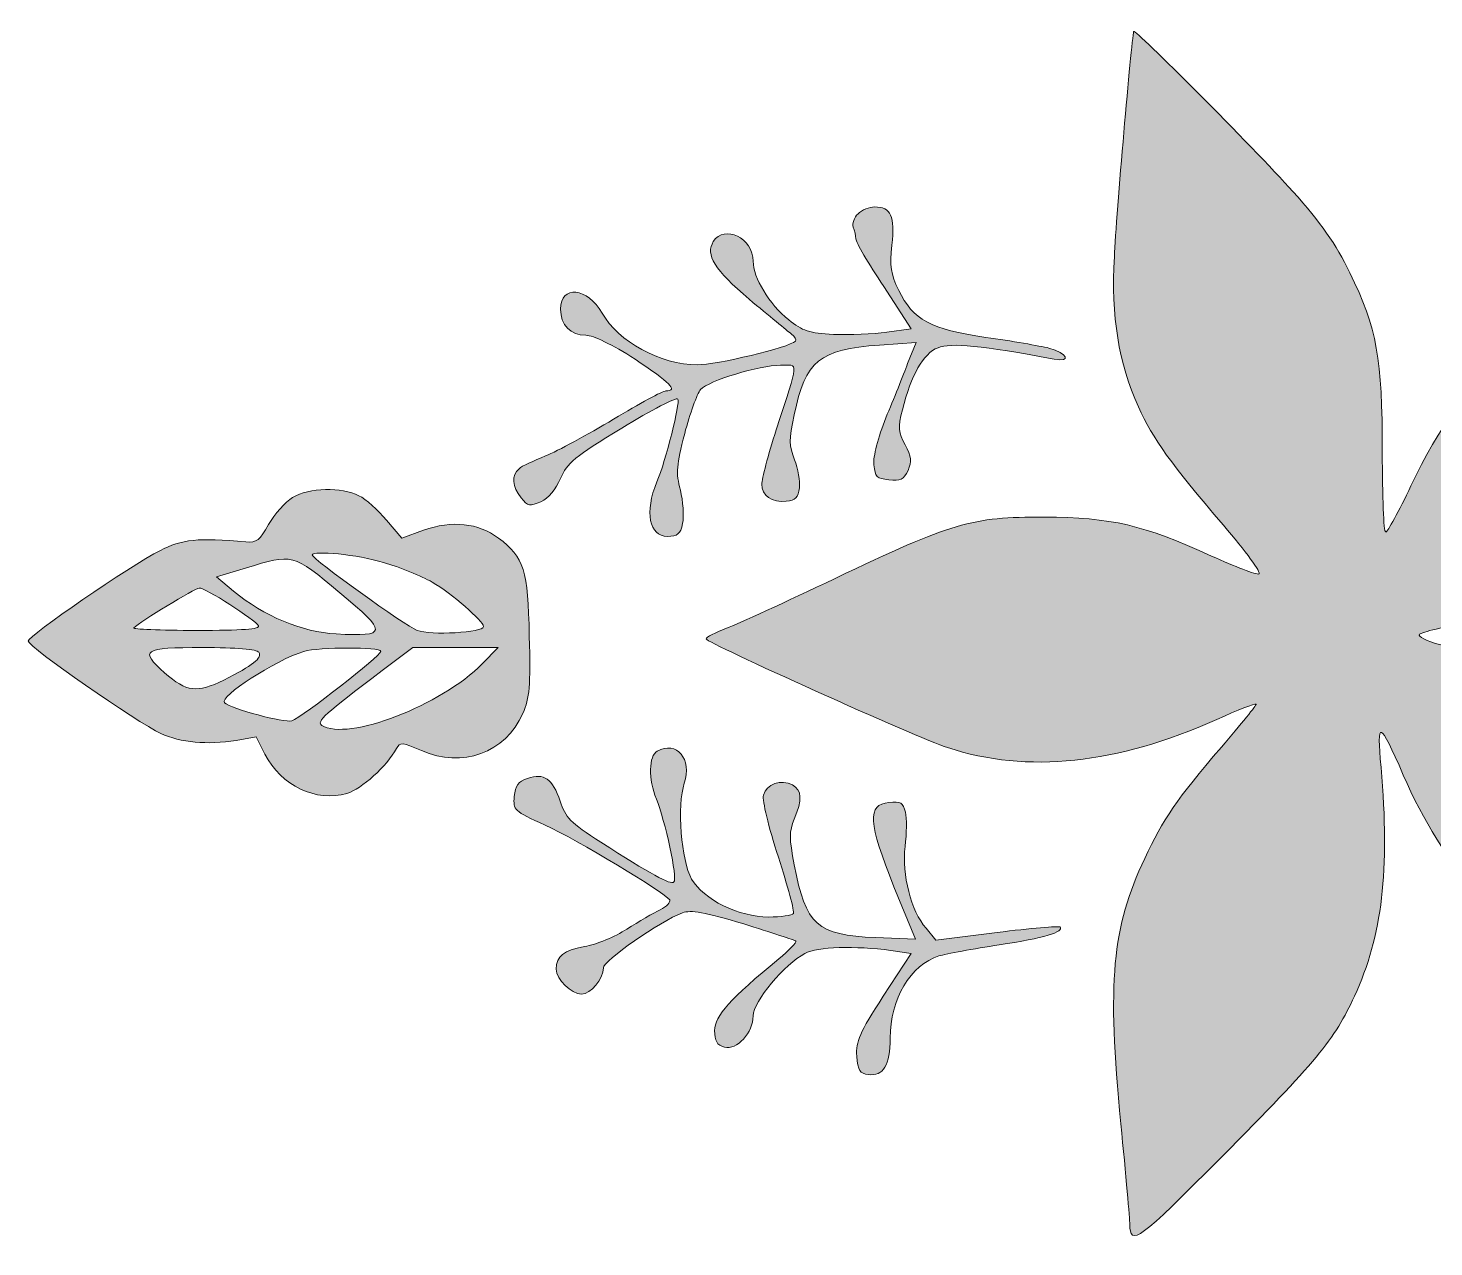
# Model space of a CAD drawing. Header units: millimetres. Extents: x 129 to 548, y 84 to 295.
# Drawn here: x 417.55 to 456.11, y 83.79 to 117.23 of the extents above; entities that cross this region are included whole.
import ezdxf

# ---------------------------------------------------------------- set-up
doc = ezdxf.new("R2010")
doc.units = ezdxf.units.MM
doc.header["$MEASUREMENT"] = 0
doc.layers.add('Layer 1', color=7, linetype='Continuous', lineweight=0)

# ---------------------------------------------------------------- blocks, each defined once
blk = doc.blocks.new('Block_0')
at = {"layer": 'Layer 1', "true_color": 0x000000, "transparency": 33554687}
h = blk.add_hatch(color=18, dxfattribs=at)
h.dxf.hatch_style = 2
edge = h.paths.add_edge_path()
edge.add_spline(control_points=[(447.873, 117.14), (447.814, 116.871), (447.391, 112.082), (447.344, 110.967), (447.25, 109.312), (447.462, 108.044), (448.002, 106.847), (448.413, 105.943), (448.882, 105.297), (450.337, 103.595), (450.948, 102.879), (451.382, 102.281), (451.312, 102.257), (451.23, 102.234), (450.654, 102.457), (450.009, 102.75), (448.131, 103.607), (447.274, 103.807), (445.419, 103.818), (443.412, 103.818), (442.919, 103.678), (439.668, 102.128), (438.342, 101.494), (437.015, 100.884), (436.71, 100.767), (436.393, 100.649), (436.147, 100.52), (436.147, 100.473), (436.147, 100.379), (441.969, 97.75), (442.767, 97.492), (444.962, 96.776), (447.415, 97.034), (450.15, 98.267), (450.725, 98.525), (451.206, 98.713), (451.23, 98.689), (451.253, 98.666), (450.819, 98.137), (450.279, 97.504), (449.046, 96.072), (448.682, 95.532), (448.178, 94.452), (447.274, 92.55), (447.145, 91.083), (447.52, 87.175), (447.661, 85.778), (447.767, 84.534), (447.767, 84.416), (447.779, 83.794), (448.002, 83.959), (450.279, 86.259), (452.873, 88.865), (453.389, 89.487), (453.929, 90.672), (454.692, 92.327), (454.903, 94.111), (454.657, 96.952), (454.539, 98.278), (454.61, 98.255), (455.267, 96.741), (456.347, 94.241), (458.037, 92.351), (460.127, 91.318), (460.854, 90.954), (461.735, 90.625), (462.38, 90.485), (462.967, 90.344), (464.246, 90.003), (465.232, 89.722), (466.207, 89.44), (467.146, 89.205), (467.298, 89.205), (467.58, 89.205), (467.568, 89.229), (467.005, 90.355), (466.688, 90.978), (465.925, 92.539), (465.315, 93.806), (464.293, 95.954), (464.153, 96.189), (463.331, 97.034), (461.84, 98.595), (460.948, 99.006), (456.3, 100.309), (455.889, 100.415), (455.655, 100.544), (455.713, 100.602), (455.772, 100.661), (456.406, 100.814), (457.122, 100.943), (460.843, 101.612), (463.319, 103.232), (464.822, 105.99), (465.056, 106.412), (465.491, 107.328), (465.784, 108.032), (466.089, 108.736), (466.594, 109.84), (466.911, 110.474), (467.228, 111.107), (467.486, 111.647), (467.486, 111.683), (467.486, 111.823), (466.934, 111.718), (465.35, 111.283), (464.422, 111.025), (463.061, 110.661), (462.321, 110.45), (458.965, 109.535), (456.993, 107.88), (455.478, 104.675), (455.15, 103.983), (454.833, 103.408), (454.786, 103.408), (454.727, 103.408), (454.692, 104.382), (454.692, 105.591), (454.692, 108.185), (454.551, 108.995), (453.8, 110.521), (453.413, 111.319), (453.014, 111.882), (452.239, 112.751), (451.147, 113.971), (447.896, 117.234), (447.873, 117.14)], knot_values=[0, 0, 0, 0, 1, 1, 1, 2, 2, 2, 3, 3, 3, 4, 4, 4, 5, 5, 5, 6, 6, 6, 7, 7, 7, 8, 8, 8, 9, 9, 9, 10, 10, 10, 11, 11, 11, 12, 12, 12, 13, 13, 13, 14, 14, 14, 15, 15, 15, 16, 16, 16, 17, 17, 17, 18, 18, 18, 19, 19, 19, 20, 20, 20, 21, 21, 21, 22, 22, 22, 23, 23, 23, 24, 24, 24, 25, 25, 25, 26, 26, 26, 27, 27, 27, 28, 28, 28, 29, 29, 29, 30, 30, 30, 31, 31, 31, 32, 32, 32, 33, 33, 33, 34, 34, 34, 35, 35, 35, 36, 36, 36, 37, 37, 37, 38, 38, 38, 39, 39, 39, 40, 40, 40, 41, 41, 41, 42, 42, 42, 42], degree=3, periodic=0)
h = blk.add_hatch(color=18, dxfattribs=at)
h.dxf.hatch_style = 2
edge = h.paths.add_edge_path()
edge.add_spline(control_points=[(440.314, 112.14), (440.208, 112.035), (440.149, 111.87), (440.185, 111.776), (440.22, 111.683), (440.255, 111.542), (440.255, 111.448), (440.255, 111.366), (440.595, 110.779), (441.018, 110.145), (441.018, 110.145), (441.769, 108.983), (441.769, 108.983), (441.769, 108.983), (441.1, 108.889), (441.1, 108.889), (440.736, 108.842), (440.079, 108.819), (439.645, 108.83), (438.976, 108.866), (438.799, 108.924), (438.412, 109.229), (437.884, 109.664), (437.438, 110.38), (437.438, 110.837), (437.438, 111.471), (436.652, 111.859), (436.346, 111.377), (436.123, 111.014), (436.37, 110.614), (437.332, 109.793), (437.872, 109.347), (438.377, 108.924), (438.483, 108.842), (438.588, 108.772), (438.635, 108.678), (438.6, 108.643), (438.436, 108.478), (436.405, 107.985), (435.912, 107.997), (434.891, 107.997), (433.741, 108.631), (433.295, 109.417), (432.896, 110.121), (432.156, 110.192), (432.156, 109.523), (432.156, 109.089), (432.426, 108.807), (432.849, 108.807), (433.048, 108.807), (433.576, 108.549), (434.198, 108.15), (435.161, 107.516), (435.396, 107.281), (435.043, 107.281), (434.961, 107.281), (434.316, 106.929), (433.611, 106.506), (432.907, 106.084), (432.074, 105.626), (431.745, 105.497), (431.428, 105.368), (431.088, 105.215), (431.018, 105.145), (430.806, 104.969), (430.83, 104.652), (431.076, 104.347), (431.264, 104.112), (431.311, 104.112), (431.616, 104.241), (431.827, 104.335), (432.027, 104.581), (432.156, 104.875), (432.332, 105.297), (432.543, 105.473), (433.835, 106.26), (434.656, 106.753), (435.337, 107.117), (435.372, 107.058), (435.443, 106.952), (435.043, 105.368), (434.797, 104.781), (434.457, 103.959), (434.586, 103.29), (435.09, 103.29), (435.36, 103.29), (435.443, 103.349), (435.501, 103.642), (435.548, 103.842), (435.513, 104.253), (435.443, 104.558), (435.313, 105.039), (435.337, 105.239), (435.56, 106.107), (435.701, 106.659), (435.9, 107.199), (435.994, 107.316), (436.229, 107.563), (437.602, 107.985), (438.189, 107.985), (438.694, 107.985), (438.706, 108.161), (438.072, 106.213), (437.849, 105.52), (437.673, 104.851), (437.673, 104.722), (437.673, 104.405), (437.954, 104.206), (438.342, 104.253), (438.6, 104.276), (438.682, 104.358), (438.706, 104.617), (438.729, 104.804), (438.67, 105.145), (438.576, 105.391), (438.424, 105.779), (438.412, 105.931), (438.565, 106.624), (438.87, 108.114), (439.257, 108.42), (440.9, 108.537), (440.9, 108.537), (441.91, 108.607), (441.91, 108.607), (441.91, 108.607), (441.675, 108.032), (441.675, 108.032), (441.558, 107.715), (441.288, 107.046), (441.077, 106.542), (440.865, 106.002), (440.724, 105.473), (440.748, 105.25), (440.783, 104.922), (440.83, 104.875), (441.159, 104.84), (441.476, 104.804), (441.57, 104.851), (441.687, 105.098), (441.793, 105.344), (441.781, 105.473), (441.605, 105.802), (441.417, 106.142), (441.405, 106.26), (441.534, 106.765), (441.769, 107.715), (442.098, 108.302), (442.509, 108.466), (442.849, 108.607), (443.729, 108.525), (445.689, 108.15), (446.182, 108.056), (446.065, 108.314), (445.549, 108.455), (445.302, 108.513), (444.516, 108.654), (443.823, 108.748), (442.297, 108.971), (441.828, 109.229), (441.429, 110.039), (441.206, 110.497), (441.182, 110.697), (441.241, 111.283), (441.335, 112.07), (441.217, 112.328), (440.771, 112.328), (440.631, 112.328), (440.419, 112.246), (440.314, 112.14)], knot_values=[0, 0, 0, 0, 1, 1, 1, 2, 2, 2, 3, 3, 3, 4, 4, 4, 5, 5, 5, 6, 6, 6, 7, 7, 7, 8, 8, 8, 9, 9, 9, 10, 10, 10, 11, 11, 11, 12, 12, 12, 13, 13, 13, 14, 14, 14, 15, 15, 15, 16, 16, 16, 17, 17, 17, 18, 18, 18, 19, 19, 19, 20, 20, 20, 21, 21, 21, 22, 22, 22, 23, 23, 23, 24, 24, 24, 25, 25, 25, 26, 26, 26, 27, 27, 27, 28, 28, 28, 29, 29, 29, 30, 30, 30, 31, 31, 31, 32, 32, 32, 33, 33, 33, 34, 34, 34, 35, 35, 35, 36, 36, 36, 37, 37, 37, 38, 38, 38, 39, 39, 39, 40, 40, 40, 41, 41, 41, 42, 42, 42, 43, 43, 43, 44, 44, 44, 45, 45, 45, 46, 46, 46, 47, 47, 47, 48, 48, 48, 49, 49, 49, 50, 50, 50, 51, 51, 51, 52, 52, 52, 53, 53, 53, 54, 54, 54, 55, 55, 55, 56, 56, 56, 56], degree=3, periodic=0)
h = blk.add_hatch(color=18, dxfattribs=at)
h.dxf.hatch_style = 2
edge = h.paths.add_edge_path()
edge.add_spline(control_points=[(430.008, 99.792), (428.893, 98.654), (426.311, 97.656), (425.607, 98.102), (425.454, 98.208), (425.677, 98.407), (427.261, 99.605), (427.261, 99.605), (428.107, 100.238), (428.107, 100.238), (428.107, 100.238), (429.269, 100.238), (429.269, 100.238), (429.269, 100.238), (430.442, 100.238), (430.442, 100.238), (430.442, 100.238), (430.008, 99.792), (430.008, 99.792)], knot_values=[0, 0, 0, 0, 1, 1, 1, 2, 2, 2, 3, 3, 3, 4, 4, 4, 5, 5, 5, 6, 6, 6, 6], degree=3, periodic=0)
edge = h.paths.add_edge_path()
edge.add_spline(control_points=[(427.226, 100.133), (427.226, 100.015), (425.09, 98.337), (424.785, 98.231), (424.597, 98.161), (423.118, 98.56), (422.942, 98.724), (422.778, 98.889), (424.327, 99.886), (425.114, 100.133), (425.524, 100.25), (427.226, 100.262), (427.226, 100.133)], knot_values=[0, 0, 0, 0, 1, 1, 1, 2, 2, 2, 3, 3, 3, 4, 4, 4, 4], degree=3, periodic=0)
edge = h.paths.add_edge_path()
edge.add_spline(control_points=[(423.881, 100.109), (423.987, 99.957), (423.717, 99.745), (422.919, 99.346), (422.191, 98.983), (421.897, 99.018), (421.299, 99.546), (420.595, 100.168), (420.7, 100.238), (422.343, 100.238), (423.259, 100.238), (423.834, 100.192), (423.881, 100.109)], knot_values=[0, 0, 0, 0, 1, 1, 1, 2, 2, 2, 3, 3, 3, 4, 4, 4, 4], degree=3, periodic=0)
edge = h.paths.add_edge_path()
edge.add_spline(control_points=[(423.083, 101.424), (423.47, 101.177), (423.834, 100.907), (423.869, 100.837), (423.928, 100.743), (423.435, 100.708), (422.167, 100.708), (421.181, 100.708), (420.407, 100.743), (420.454, 100.778), (420.618, 100.943), (422.132, 101.87), (422.25, 101.87), (422.32, 101.882), (422.696, 101.67), (423.083, 101.424)], knot_values=[0, 0, 0, 0, 1, 1, 1, 2, 2, 2, 3, 3, 3, 4, 4, 4, 5, 5, 5, 5], degree=3, periodic=0)
edge = h.paths.add_edge_path()
edge.add_spline(control_points=[(426.099, 101.741), (427.426, 100.649), (427.414, 100.532), (426.006, 100.614), (425.067, 100.661), (424.022, 101.095), (423.189, 101.788), (423.189, 101.788), (422.719, 102.175), (422.719, 102.175), (422.719, 102.175), (423.541, 102.422), (423.541, 102.422), (424.797, 102.821), (424.82, 102.821), (426.099, 101.741)], knot_values=[0, 0, 0, 0, 1, 1, 1, 2, 2, 2, 3, 3, 3, 4, 4, 4, 5, 5, 5, 5], degree=3, periodic=0)
edge = h.paths.add_edge_path()
edge.add_spline(control_points=[(427.297, 102.574), (427.743, 102.445), (428.341, 102.199), (428.635, 102.034), (429.163, 101.729), (430.043, 100.966), (430.043, 100.814), (430.043, 100.649), (428.588, 100.567), (428.224, 100.708), (427.907, 100.825), (425.348, 102.668), (425.348, 102.774), (425.348, 102.915), (426.604, 102.785), (427.297, 102.574)], knot_values=[0, 0, 0, 0, 1, 1, 1, 2, 2, 2, 3, 3, 3, 4, 4, 4, 5, 5, 5, 5], degree=3, periodic=0)
edge = h.paths.add_edge_path()
edge.add_spline(control_points=[(424.808, 104.358), (424.609, 104.229), (424.315, 103.901), (424.151, 103.619), (423.916, 103.185), (423.822, 103.114), (423.529, 103.138), (422.214, 103.255), (421.757, 103.208), (421.181, 102.903), (420.348, 102.48), (417.555, 100.555), (417.555, 100.415), (417.555, 100.262), (420.548, 98.184), (421.193, 97.879), (421.745, 97.633), (422.461, 97.562), (423.259, 97.691), (423.259, 97.691), (423.811, 97.785), (423.811, 97.785), (423.811, 97.785), (424.045, 97.316), (424.045, 97.316), (424.491, 96.447), (425.454, 95.989), (426.299, 96.236), (426.698, 96.353), (427.391, 96.987), (427.661, 97.468), (427.754, 97.644), (427.813, 97.644), (428.341, 97.41), (429.456, 96.917), (430.642, 97.351), (431.123, 98.431), (431.311, 98.865), (431.334, 99.17), (431.299, 100.555), (431.264, 102.375), (431.158, 102.703), (430.454, 103.243), (429.902, 103.654), (429.175, 103.736), (428.4, 103.455), (428.4, 103.455), (427.801, 103.243), (427.801, 103.243), (427.801, 103.243), (427.379, 103.736), (427.379, 103.736), (427.156, 104.006), (426.815, 104.311), (426.628, 104.405), (426.158, 104.652), (425.254, 104.628), (424.808, 104.358)], knot_values=[0, 0, 0, 0, 1, 1, 1, 2, 2, 2, 3, 3, 3, 4, 4, 4, 5, 5, 5, 6, 6, 6, 7, 7, 7, 8, 8, 8, 9, 9, 9, 10, 10, 10, 11, 11, 11, 12, 12, 12, 13, 13, 13, 14, 14, 14, 15, 15, 15, 16, 16, 16, 17, 17, 17, 18, 18, 18, 19, 19, 19, 19], degree=3, periodic=0)
h = blk.add_hatch(color=18, dxfattribs=at)
h.dxf.hatch_style = 2
edge = h.paths.add_edge_path()
edge.add_spline(control_points=[(434.809, 97.398), (434.574, 97.269), (434.562, 96.623), (434.785, 96.083), (435.02, 95.508), (435.372, 93.9), (435.266, 93.806), (435.184, 93.712), (434.609, 94.029), (433.259, 94.898), (432.426, 95.438), (432.285, 95.579), (432.144, 96.025), (431.945, 96.635), (431.698, 96.811), (431.252, 96.647), (430.994, 96.565), (430.912, 96.447), (430.888, 96.154), (430.853, 95.778), (430.877, 95.755), (431.733, 95.367), (432.59, 94.98), (435.02, 93.513), (435.149, 93.313), (435.184, 93.255), (435.067, 93.137), (434.891, 93.043), (434.703, 92.961), (434.304, 92.715), (433.975, 92.515), (433.658, 92.304), (433.13, 92.093), (432.813, 92.034), (432.238, 91.928), (432.039, 91.776), (432.039, 91.412), (432.039, 91.13), (432.449, 90.731), (432.731, 90.731), (432.989, 90.731), (433.33, 91.142), (433.33, 91.447), (433.33, 91.647), (434.879, 92.726), (435.501, 92.961), (435.736, 93.043), (436.1, 92.985), (437.18, 92.656), (437.931, 92.421), (438.576, 92.21), (438.612, 92.187), (438.635, 92.151), (438.424, 91.928), (438.142, 91.694), (436.816, 90.614), (436.382, 90.121), (436.382, 89.733), (436.382, 89.44), (436.44, 89.334), (436.652, 89.276), (436.992, 89.182), (437.438, 89.675), (437.438, 90.132), (437.438, 90.52), (438.307, 91.564), (438.858, 91.846), (439.199, 92.034), (440.243, 92.057), (441.217, 91.928), (441.217, 91.928), (441.769, 91.846), (441.769, 91.846), (441.769, 91.846), (441.006, 90.672), (441.006, 90.672), (440.349, 89.651), (440.255, 89.44), (440.278, 89.029), (440.314, 88.63), (440.361, 88.548), (440.595, 88.524), (441.006, 88.466), (441.194, 88.783), (441.194, 89.522), (441.194, 90.59), (441.757, 91.541), (442.532, 91.776), (442.732, 91.834), (443.483, 91.975), (444.187, 92.081), (445.408, 92.269), (445.983, 92.433), (445.854, 92.574), (445.819, 92.597), (445.044, 92.539), (444.128, 92.421), (444.128, 92.421), (442.45, 92.21), (442.45, 92.21), (442.45, 92.21), (442.18, 92.539), (442.18, 92.539), (441.769, 93.008), (441.511, 94.006), (441.605, 94.781), (441.652, 95.133), (441.652, 95.555), (441.616, 95.72), (441.546, 95.978), (441.487, 96.025), (441.159, 95.989), (440.56, 95.931), (440.595, 95.438), (441.3, 93.677), (441.3, 93.677), (441.886, 92.233), (441.886, 92.233), (441.886, 92.233), (440.795, 92.28), (440.795, 92.28), (439.187, 92.351), (438.882, 92.621), (438.565, 94.276), (438.424, 95.004), (438.424, 95.191), (438.565, 95.532), (438.788, 96.06), (438.776, 96.33), (438.518, 96.471), (438.201, 96.635), (437.802, 96.494), (437.72, 96.189), (437.684, 96.048), (437.86, 95.32), (438.13, 94.487), (438.389, 93.689), (438.576, 92.996), (438.541, 92.938), (438.506, 92.891), (438.201, 92.844), (437.86, 92.844), (437.051, 92.844), (436.076, 93.325), (435.748, 93.888), (435.466, 94.381), (435.349, 95.907), (435.548, 96.518), (435.771, 97.175), (435.337, 97.691), (434.809, 97.398)], knot_values=[0, 0, 0, 0, 1, 1, 1, 2, 2, 2, 3, 3, 3, 4, 4, 4, 5, 5, 5, 6, 6, 6, 7, 7, 7, 8, 8, 8, 9, 9, 9, 10, 10, 10, 11, 11, 11, 12, 12, 12, 13, 13, 13, 14, 14, 14, 15, 15, 15, 16, 16, 16, 17, 17, 17, 18, 18, 18, 19, 19, 19, 20, 20, 20, 21, 21, 21, 22, 22, 22, 23, 23, 23, 24, 24, 24, 25, 25, 25, 26, 26, 26, 27, 27, 27, 28, 28, 28, 29, 29, 29, 30, 30, 30, 31, 31, 31, 32, 32, 32, 33, 33, 33, 34, 34, 34, 35, 35, 35, 36, 36, 36, 37, 37, 37, 38, 38, 38, 39, 39, 39, 40, 40, 40, 41, 41, 41, 42, 42, 42, 43, 43, 43, 44, 44, 44, 45, 45, 45, 46, 46, 46, 47, 47, 47, 48, 48, 48, 49, 49, 49, 50, 50, 50, 50], degree=3, periodic=0)
at = {"layer": 'Layer 1'}
for points, knots in [([(447.873, 117.14), (447.814, 116.871), (447.391, 112.082), (447.344, 110.967), (447.25, 109.312), (447.462, 108.044), (448.002, 106.847), (448.413, 105.943), (448.882, 105.297), (450.337, 103.595), (450.948, 102.879), (451.382, 102.281), (451.312, 102.257), (451.23, 102.234), (450.654, 102.457), (450.009, 102.75), (448.131, 103.607), (447.274, 103.807), (445.419, 103.818), (443.412, 103.818), (442.919, 103.678), (439.668, 102.128), (438.342, 101.494), (437.015, 100.884), (436.71, 100.767), (436.393, 100.649), (436.147, 100.52), (436.147, 100.473), (436.147, 100.379), (441.969, 97.75), (442.767, 97.492), (444.962, 96.776), (447.415, 97.034), (450.15, 98.267), (450.725, 98.525), (451.206, 98.713), (451.23, 98.689), (451.253, 98.666), (450.819, 98.137), (450.279, 97.504), (449.046, 96.072), (448.682, 95.532), (448.178, 94.452), (447.274, 92.55), (447.145, 91.083), (447.52, 87.175), (447.661, 85.778), (447.767, 84.534), (447.767, 84.416), (447.779, 83.794), (448.002, 83.959), (450.279, 86.259), (452.873, 88.865), (453.389, 89.487), (453.929, 90.672), (454.692, 92.327), (454.903, 94.111), (454.657, 96.952), (454.539, 98.278), (454.61, 98.255), (455.267, 96.741), (456.347, 94.241), (458.037, 92.351), (460.127, 91.318), (460.854, 90.954), (461.735, 90.625), (462.38, 90.485), (462.967, 90.344), (464.246, 90.003), (465.232, 89.722), (466.207, 89.44), (467.146, 89.205), (467.298, 89.205), (467.58, 89.205), (467.568, 89.229), (467.005, 90.355), (466.688, 90.978), (465.925, 92.539), (465.315, 93.806), (464.293, 95.954), (464.153, 96.189), (463.331, 97.034), (461.84, 98.595), (460.948, 99.006), (456.3, 100.309), (455.889, 100.415), (455.655, 100.544), (455.713, 100.602), (455.772, 100.661), (456.406, 100.814), (457.122, 100.943), (460.843, 101.612), (463.319, 103.232), (464.822, 105.99), (465.056, 106.412), (465.491, 107.328), (465.784, 108.032), (466.089, 108.736), (466.594, 109.84), (466.911, 110.474), (467.228, 111.107), (467.486, 111.647), (467.486, 111.683), (467.486, 111.823), (466.934, 111.718), (465.35, 111.283), (464.422, 111.025), (463.061, 110.661), (462.321, 110.45), (458.965, 109.535), (456.993, 107.88), (455.478, 104.675), (455.15, 103.983), (454.833, 103.408), (454.786, 103.408), (454.727, 103.408), (454.692, 104.382), (454.692, 105.591), (454.692, 108.185), (454.551, 108.995), (453.8, 110.521), (453.413, 111.319), (453.014, 111.882), (452.239, 112.751), (451.147, 113.971), (447.896, 117.234), (447.873, 117.14)], [0, 0, 0, 0, 1, 1, 1, 2, 2, 2, 3, 3, 3, 4, 4, 4, 5, 5, 5, 6, 6, 6, 7, 7, 7, 8, 8, 8, 9, 9, 9, 10, 10, 10, 11, 11, 11, 12, 12, 12, 13, 13, 13, 14, 14, 14, 15, 15, 15, 16, 16, 16, 17, 17, 17, 18, 18, 18, 19, 19, 19, 20, 20, 20, 21, 21, 21, 22, 22, 22, 23, 23, 23, 24, 24, 24, 25, 25, 25, 26, 26, 26, 27, 27, 27, 28, 28, 28, 29, 29, 29, 30, 30, 30, 31, 31, 31, 32, 32, 32, 33, 33, 33, 34, 34, 34, 35, 35, 35, 36, 36, 36, 37, 37, 37, 38, 38, 38, 39, 39, 39, 40, 40, 40, 41, 41, 41, 42, 42, 42, 42]), ([(440.314, 112.14), (440.208, 112.035), (440.149, 111.87), (440.185, 111.776), (440.22, 111.683), (440.255, 111.542), (440.255, 111.448), (440.255, 111.366), (440.595, 110.779), (441.018, 110.145), (441.018, 110.145), (441.769, 108.983), (441.769, 108.983), (441.769, 108.983), (441.1, 108.889), (441.1, 108.889), (440.736, 108.842), (440.079, 108.819), (439.645, 108.83), (438.976, 108.866), (438.799, 108.924), (438.412, 109.229), (437.884, 109.664), (437.438, 110.38), (437.438, 110.837), (437.438, 111.471), (436.652, 111.859), (436.346, 111.377), (436.123, 111.014), (436.37, 110.614), (437.332, 109.793), (437.872, 109.347), (438.377, 108.924), (438.483, 108.842), (438.588, 108.772), (438.635, 108.678), (438.6, 108.643), (438.436, 108.478), (436.405, 107.985), (435.912, 107.997), (434.891, 107.997), (433.741, 108.631), (433.295, 109.417), (432.896, 110.121), (432.156, 110.192), (432.156, 109.523), (432.156, 109.089), (432.426, 108.807), (432.849, 108.807), (433.048, 108.807), (433.576, 108.549), (434.198, 108.15), (435.161, 107.516), (435.396, 107.281), (435.043, 107.281), (434.961, 107.281), (434.316, 106.929), (433.611, 106.506), (432.907, 106.084), (432.074, 105.626), (431.745, 105.497), (431.428, 105.368), (431.088, 105.215), (431.018, 105.145), (430.806, 104.969), (430.83, 104.652), (431.076, 104.347), (431.264, 104.112), (431.311, 104.112), (431.616, 104.241), (431.827, 104.335), (432.027, 104.581), (432.156, 104.875), (432.332, 105.297), (432.543, 105.473), (433.835, 106.26), (434.656, 106.753), (435.337, 107.117), (435.372, 107.058), (435.443, 106.952), (435.043, 105.368), (434.797, 104.781), (434.457, 103.959), (434.586, 103.29), (435.09, 103.29), (435.36, 103.29), (435.443, 103.349), (435.501, 103.642), (435.548, 103.842), (435.513, 104.253), (435.443, 104.558), (435.313, 105.039), (435.337, 105.239), (435.56, 106.107), (435.701, 106.659), (435.9, 107.199), (435.994, 107.316), (436.229, 107.563), (437.602, 107.985), (438.189, 107.985), (438.694, 107.985), (438.706, 108.161), (438.072, 106.213), (437.849, 105.52), (437.673, 104.851), (437.673, 104.722), (437.673, 104.405), (437.954, 104.206), (438.342, 104.253), (438.6, 104.276), (438.682, 104.358), (438.706, 104.617), (438.729, 104.804), (438.67, 105.145), (438.576, 105.391), (438.424, 105.779), (438.412, 105.931), (438.565, 106.624), (438.87, 108.114), (439.257, 108.42), (440.9, 108.537), (440.9, 108.537), (441.91, 108.607), (441.91, 108.607), (441.91, 108.607), (441.675, 108.032), (441.675, 108.032), (441.558, 107.715), (441.288, 107.046), (441.077, 106.542), (440.865, 106.002), (440.724, 105.473), (440.748, 105.25), (440.783, 104.922), (440.83, 104.875), (441.159, 104.84), (441.476, 104.804), (441.57, 104.851), (441.687, 105.098), (441.793, 105.344), (441.781, 105.473), (441.605, 105.802), (441.417, 106.142), (441.405, 106.26), (441.534, 106.765), (441.769, 107.715), (442.098, 108.302), (442.509, 108.466), (442.849, 108.607), (443.729, 108.525), (445.689, 108.15), (446.182, 108.056), (446.065, 108.314), (445.549, 108.455), (445.302, 108.513), (444.516, 108.654), (443.823, 108.748), (442.297, 108.971), (441.828, 109.229), (441.429, 110.039), (441.206, 110.497), (441.182, 110.697), (441.241, 111.283), (441.335, 112.07), (441.217, 112.328), (440.771, 112.328), (440.631, 112.328), (440.419, 112.246), (440.314, 112.14)], [0, 0, 0, 0, 1, 1, 1, 2, 2, 2, 3, 3, 3, 4, 4, 4, 5, 5, 5, 6, 6, 6, 7, 7, 7, 8, 8, 8, 9, 9, 9, 10, 10, 10, 11, 11, 11, 12, 12, 12, 13, 13, 13, 14, 14, 14, 15, 15, 15, 16, 16, 16, 17, 17, 17, 18, 18, 18, 19, 19, 19, 20, 20, 20, 21, 21, 21, 22, 22, 22, 23, 23, 23, 24, 24, 24, 25, 25, 25, 26, 26, 26, 27, 27, 27, 28, 28, 28, 29, 29, 29, 30, 30, 30, 31, 31, 31, 32, 32, 32, 33, 33, 33, 34, 34, 34, 35, 35, 35, 36, 36, 36, 37, 37, 37, 38, 38, 38, 39, 39, 39, 40, 40, 40, 41, 41, 41, 42, 42, 42, 43, 43, 43, 44, 44, 44, 45, 45, 45, 46, 46, 46, 47, 47, 47, 48, 48, 48, 49, 49, 49, 50, 50, 50, 51, 51, 51, 52, 52, 52, 53, 53, 53, 54, 54, 54, 55, 55, 55, 56, 56, 56, 56]), ([(424.808, 104.358), (424.609, 104.229), (424.315, 103.901), (424.151, 103.619), (423.916, 103.185), (423.822, 103.114), (423.529, 103.138), (422.214, 103.255), (421.757, 103.208), (421.181, 102.903), (420.348, 102.48), (417.555, 100.555), (417.555, 100.415), (417.555, 100.262), (420.548, 98.184), (421.193, 97.879), (421.745, 97.633), (422.461, 97.562), (423.259, 97.691), (423.259, 97.691), (423.811, 97.785), (423.811, 97.785), (423.811, 97.785), (424.045, 97.316), (424.045, 97.316), (424.491, 96.447), (425.454, 95.989), (426.299, 96.236), (426.698, 96.353), (427.391, 96.987), (427.661, 97.468), (427.754, 97.644), (427.813, 97.644), (428.341, 97.41), (429.456, 96.917), (430.642, 97.351), (431.123, 98.431), (431.311, 98.865), (431.334, 99.17), (431.299, 100.555), (431.264, 102.375), (431.158, 102.703), (430.454, 103.243), (429.902, 103.654), (429.175, 103.736), (428.4, 103.455), (428.4, 103.455), (427.801, 103.243), (427.801, 103.243), (427.801, 103.243), (427.379, 103.736), (427.379, 103.736), (427.156, 104.006), (426.815, 104.311), (426.628, 104.405), (426.158, 104.652), (425.254, 104.628), (424.808, 104.358)], [0, 0, 0, 0, 1, 1, 1, 2, 2, 2, 3, 3, 3, 4, 4, 4, 5, 5, 5, 6, 6, 6, 7, 7, 7, 8, 8, 8, 9, 9, 9, 10, 10, 10, 11, 11, 11, 12, 12, 12, 13, 13, 13, 14, 14, 14, 15, 15, 15, 16, 16, 16, 17, 17, 17, 18, 18, 18, 19, 19, 19, 19]), ([(426.099, 101.741), (427.426, 100.649), (427.414, 100.532), (426.006, 100.614), (425.067, 100.661), (424.022, 101.095), (423.189, 101.788), (423.189, 101.788), (422.719, 102.175), (422.719, 102.175), (422.719, 102.175), (423.541, 102.422), (423.541, 102.422), (424.797, 102.821), (424.82, 102.821), (426.099, 101.741)], [0, 0, 0, 0, 1, 1, 1, 2, 2, 2, 3, 3, 3, 4, 4, 4, 5, 5, 5, 5]), ([(427.297, 102.574), (427.743, 102.445), (428.341, 102.199), (428.635, 102.034), (429.163, 101.729), (430.043, 100.966), (430.043, 100.814), (430.043, 100.649), (428.588, 100.567), (428.224, 100.708), (427.907, 100.825), (425.348, 102.668), (425.348, 102.774), (425.348, 102.915), (426.604, 102.785), (427.297, 102.574)], [0, 0, 0, 0, 1, 1, 1, 2, 2, 2, 3, 3, 3, 4, 4, 4, 5, 5, 5, 5]), ([(423.083, 101.424), (423.47, 101.177), (423.834, 100.907), (423.869, 100.837), (423.928, 100.743), (423.435, 100.708), (422.167, 100.708), (421.181, 100.708), (420.407, 100.743), (420.454, 100.778), (420.618, 100.943), (422.132, 101.87), (422.25, 101.87), (422.32, 101.882), (422.696, 101.67), (423.083, 101.424)], [0, 0, 0, 0, 1, 1, 1, 2, 2, 2, 3, 3, 3, 4, 4, 4, 5, 5, 5, 5]), ([(423.881, 100.109), (423.987, 99.957), (423.717, 99.745), (422.919, 99.346), (422.191, 98.983), (421.897, 99.018), (421.299, 99.546), (420.595, 100.168), (420.7, 100.238), (422.343, 100.238), (423.259, 100.238), (423.834, 100.192), (423.881, 100.109)], [0, 0, 0, 0, 1, 1, 1, 2, 2, 2, 3, 3, 3, 4, 4, 4, 4]), ([(427.226, 100.133), (427.226, 100.015), (425.09, 98.337), (424.785, 98.231), (424.597, 98.161), (423.118, 98.56), (422.942, 98.724), (422.778, 98.889), (424.327, 99.886), (425.114, 100.133), (425.524, 100.25), (427.226, 100.262), (427.226, 100.133)], [0, 0, 0, 0, 1, 1, 1, 2, 2, 2, 3, 3, 3, 4, 4, 4, 4]), ([(430.008, 99.792), (428.893, 98.654), (426.311, 97.656), (425.607, 98.102), (425.454, 98.208), (425.677, 98.407), (427.261, 99.605), (427.261, 99.605), (428.107, 100.238), (428.107, 100.238), (428.107, 100.238), (429.269, 100.238), (429.269, 100.238), (429.269, 100.238), (430.442, 100.238), (430.442, 100.238), (430.442, 100.238), (430.008, 99.792), (430.008, 99.792)], [0, 0, 0, 0, 1, 1, 1, 2, 2, 2, 3, 3, 3, 4, 4, 4, 5, 5, 5, 6, 6, 6, 6]), ([(434.809, 97.398), (434.574, 97.269), (434.562, 96.623), (434.785, 96.083), (435.02, 95.508), (435.372, 93.9), (435.266, 93.806), (435.184, 93.712), (434.609, 94.029), (433.259, 94.898), (432.426, 95.438), (432.285, 95.579), (432.144, 96.025), (431.945, 96.635), (431.698, 96.811), (431.252, 96.647), (430.994, 96.565), (430.912, 96.447), (430.888, 96.154), (430.853, 95.778), (430.877, 95.755), (431.733, 95.367), (432.59, 94.98), (435.02, 93.513), (435.149, 93.313), (435.184, 93.255), (435.067, 93.137), (434.891, 93.043), (434.703, 92.961), (434.304, 92.715), (433.975, 92.515), (433.658, 92.304), (433.13, 92.093), (432.813, 92.034), (432.238, 91.928), (432.039, 91.776), (432.039, 91.412), (432.039, 91.13), (432.449, 90.731), (432.731, 90.731), (432.989, 90.731), (433.33, 91.142), (433.33, 91.447), (433.33, 91.647), (434.879, 92.726), (435.501, 92.961), (435.736, 93.043), (436.1, 92.985), (437.18, 92.656), (437.931, 92.421), (438.576, 92.21), (438.612, 92.187), (438.635, 92.151), (438.424, 91.928), (438.142, 91.694), (436.816, 90.614), (436.382, 90.121), (436.382, 89.733), (436.382, 89.44), (436.44, 89.334), (436.652, 89.276), (436.992, 89.182), (437.438, 89.675), (437.438, 90.132), (437.438, 90.52), (438.307, 91.564), (438.858, 91.846), (439.199, 92.034), (440.243, 92.057), (441.217, 91.928), (441.217, 91.928), (441.769, 91.846), (441.769, 91.846), (441.769, 91.846), (441.006, 90.672), (441.006, 90.672), (440.349, 89.651), (440.255, 89.44), (440.278, 89.029), (440.314, 88.63), (440.361, 88.548), (440.595, 88.524), (441.006, 88.466), (441.194, 88.783), (441.194, 89.522), (441.194, 90.59), (441.757, 91.541), (442.532, 91.776), (442.732, 91.834), (443.483, 91.975), (444.187, 92.081), (445.408, 92.269), (445.983, 92.433), (445.854, 92.574), (445.819, 92.597), (445.044, 92.539), (444.128, 92.421), (444.128, 92.421), (442.45, 92.21), (442.45, 92.21), (442.45, 92.21), (442.18, 92.539), (442.18, 92.539), (441.769, 93.008), (441.511, 94.006), (441.605, 94.781), (441.652, 95.133), (441.652, 95.555), (441.616, 95.72), (441.546, 95.978), (441.487, 96.025), (441.159, 95.989), (440.56, 95.931), (440.595, 95.438), (441.3, 93.677), (441.3, 93.677), (441.886, 92.233), (441.886, 92.233), (441.886, 92.233), (440.795, 92.28), (440.795, 92.28), (439.187, 92.351), (438.882, 92.621), (438.565, 94.276), (438.424, 95.004), (438.424, 95.191), (438.565, 95.532), (438.788, 96.06), (438.776, 96.33), (438.518, 96.471), (438.201, 96.635), (437.802, 96.494), (437.72, 96.189), (437.684, 96.048), (437.86, 95.32), (438.13, 94.487), (438.389, 93.689), (438.576, 92.996), (438.541, 92.938), (438.506, 92.891), (438.201, 92.844), (437.86, 92.844), (437.051, 92.844), (436.076, 93.325), (435.748, 93.888), (435.466, 94.381), (435.349, 95.907), (435.548, 96.518), (435.771, 97.175), (435.337, 97.691), (434.809, 97.398)], [0, 0, 0, 0, 1, 1, 1, 2, 2, 2, 3, 3, 3, 4, 4, 4, 5, 5, 5, 6, 6, 6, 7, 7, 7, 8, 8, 8, 9, 9, 9, 10, 10, 10, 11, 11, 11, 12, 12, 12, 13, 13, 13, 14, 14, 14, 15, 15, 15, 16, 16, 16, 17, 17, 17, 18, 18, 18, 19, 19, 19, 20, 20, 20, 21, 21, 21, 22, 22, 22, 23, 23, 23, 24, 24, 24, 25, 25, 25, 26, 26, 26, 27, 27, 27, 28, 28, 28, 29, 29, 29, 30, 30, 30, 31, 31, 31, 32, 32, 32, 33, 33, 33, 34, 34, 34, 35, 35, 35, 36, 36, 36, 37, 37, 37, 38, 38, 38, 39, 39, 39, 40, 40, 40, 41, 41, 41, 42, 42, 42, 43, 43, 43, 44, 44, 44, 45, 45, 45, 46, 46, 46, 47, 47, 47, 48, 48, 48, 49, 49, 49, 50, 50, 50, 50])]:
    blk.add_open_spline(points, degree=3, knots=knots, dxfattribs=at)

msp = doc.modelspace()

# ---------------------------------------------------------------- block references
at = {"layer": 'Layer 1'}
msp.add_blockref('Block_0', (0, 0), dxfattribs=at)

doc.saveas('drawing.dxf')
